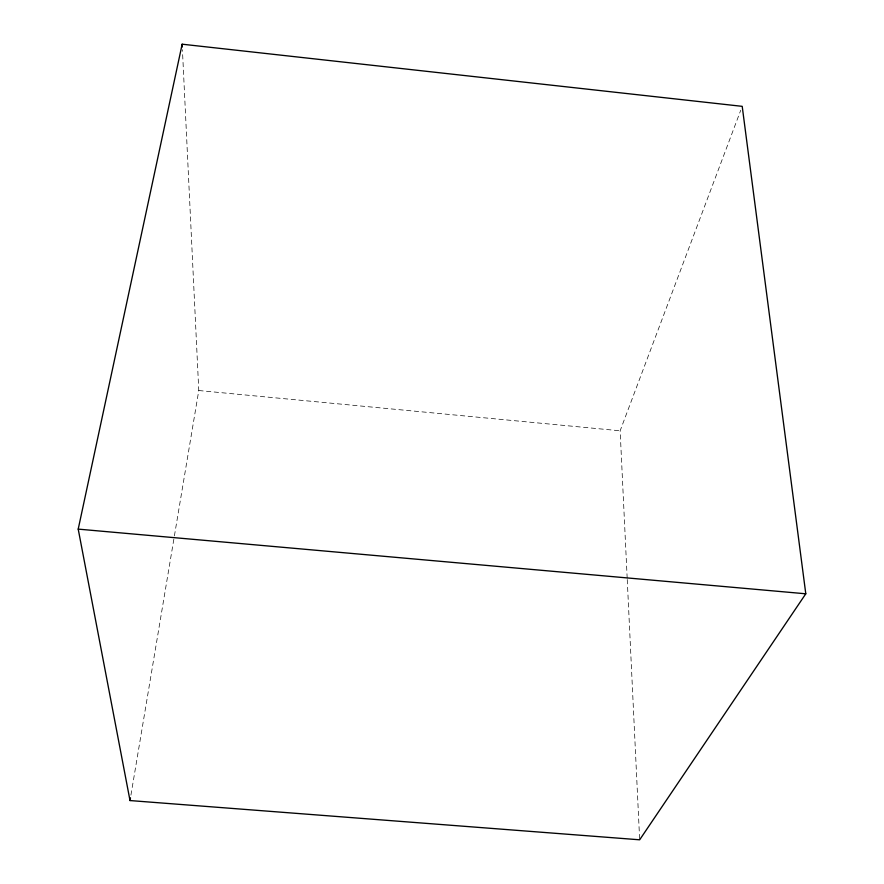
<?xml version="1.0" encoding="UTF-8"?>
<svg xmlns="http://www.w3.org/2000/svg" width="884" height="884" viewBox="0 0 884 884"><rect width="100%" height="100%" fill="white"/><g stroke="black" fill="none" stroke-linecap="round" stroke-linejoin="round"><path stroke-width="0.66" stroke-dasharray="4.42 3.31" d="M130.931 795.114L198.778 390.529L182.424 49.692M627.176 578.147L620.137 430.795L740.748 110.224M198.778 390.529L620.137 430.795M627.242 579.528L639.662 839.8"/><path stroke-width="1.33" d="M130.014 800.561L78.212 529.118L182.159 44.2L742.206 106.345L805.788 593.794L639.662 839.8L130.014 800.561L130.467 797.843M78.212 529.118L805.788 593.794M182.159 44.2L182.292 46.951"/></g></svg>
